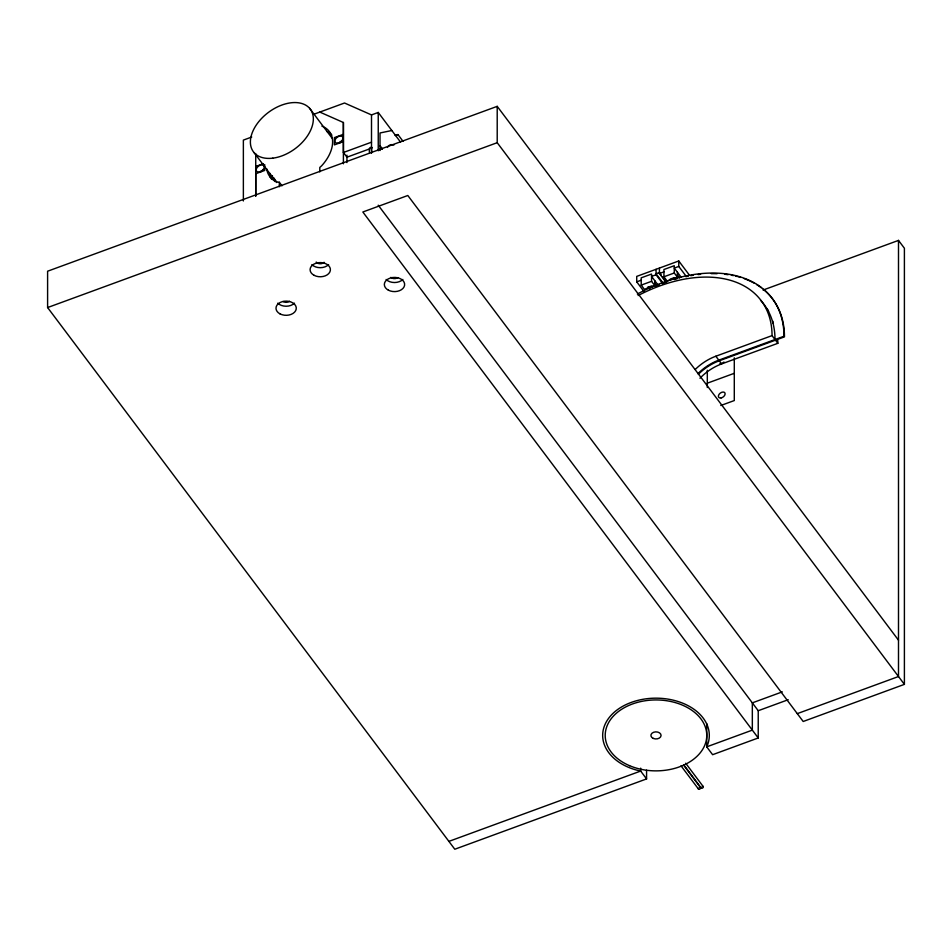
<?xml version="1.0" encoding="UTF-8"?>
<svg xmlns="http://www.w3.org/2000/svg" width="952" height="952" viewBox="0 0 952 952"><rect width="100%" height="100%" fill="white"/><g stroke="black" fill="none" stroke-linecap="round" stroke-linejoin="round"><path stroke-width="1.43" d="M243.367 200.967L243.367 140.099L251.721 137.04M255.731 196.16L255.731 153.736M279.329 186.723L279.329 182.272L277.591 182.034A37.318 23.645 -36.9 0 1 266.679 168.754M319.801 171.884L319.801 167.433L321.538 165.91A37.318 23.645 -36.9 0 0 321.919 126.152M343.398 163.792L343.398 122.499L319.801 112.074M346.945 162.578L346.945 155.176M314.255 114.109L344.529 103.006L371.506 114.918L371.506 153.296M371.506 114.918L378.242 112.455L400.554 142.122M255.731 166.457L263.43 163.637M343.398 134.315L334.414 137.612L334.414 144.882L343.398 141.586M270.011 177.179L272.474 175.799M271.189 178.75L273.878 177.762M369.697 148.857L346.968 157.187L343.434 152.487L371.506 142.181M395.27 135.565L397.972 134.577L403.041 141.336M898.498 640.184L497.206 106.35L47.6 271.213L47.6 307.555L454.794 849.232L646.575 778.914L646.575 770.192M47.6 307.555L497.206 142.693L497.206 106.35M688.867 274.414L678.764 260.979L636.721 276.389L636.721 281.84L644.302 291.931M636.721 281.84L641.22 280.197M656.059 269.309L656.059 274.759L651.561 276.401L658.296 285.362M666.162 282.482L659.427 273.522L663.925 271.867M678.764 260.979L678.764 266.429L674.266 268.083L681.275 277.401M641.22 285.1L651.561 281.316L651.561 274.045L641.22 277.829L641.22 285.1L644.385 289.325L654.726 285.529L654.726 280.626M663.925 276.782L674.266 272.986L674.266 265.715L663.925 269.511L663.925 276.782L667.09 280.995L677.431 277.199L677.431 272.296M647.467 287.468L651.656 285.933M670.172 279.138L674.361 277.603M650.906 287.278L654.417 285.993M673.611 278.96L678.288 277.246M763.052 290.062L898.498 240.404L904.4 248.246L904.4 684.369L803.191 721.485L407.813 195.505L362.843 211.999L758.232 737.967L712.62 754.698L706.717 746.844L706.717 723.591M695.317 369.388A38.08 24.133 -36.9 0 1 715.844 356.226L772.048 335.616L774.999 339.543A126.949 80.444 -36.9 0 0 760.541 300.261M699.958 378.242A38.08 24.133 -36.9 0 1 721.628 363.926L777.832 343.315A126.949 80.444 -36.9 0 0 777.772 340.423M707.312 383.192L734.289 373.303M720.795 405.504L734.289 400.554L734.289 357.833M782.306 691.866L752.33 702.862L752.33 730.124L706.717 746.844L707.276 745.571A53.324 37.235 0 0 0 671.41 699.756A53.324 37.235 0 0 0 605.222 724.032A53.324 37.235 0 0 0 638.851 770.668L640.672 771.061L646.575 778.914M758.232 737.967L758.232 710.716L788.208 699.72M448.892 841.389L640.672 771.061L640.672 768.157M797.3 713.631L898.498 676.527L898.498 240.404M391.819 130.507L380.015 132.982L380.015 150.523M395.306 135.136L397.972 134.577M775.475 340.173L777.832 343.315M678.764 266.429L686.344 276.508M677.288 274.95L679.585 278.02M674.266 272.986L677.431 277.199M661.116 274.759L659.427 272.522L656.059 273.76L662.794 282.708M662.794 276.996L666.162 281.483M656.059 274.759L662.794 283.72M715.844 356.226L721.628 363.926M654.583 283.279L656.118 285.326M651.561 281.316L654.726 285.529M648.371 286.861L649.907 288.896M497.206 142.693L904.4 684.369M380.015 145.704L382.371 148.833M309.578 108.254L332.01 138.088M378.218 205.192L758.232 710.716M279.329 182.272L281.982 185.807M254.136 152.677L276.568 182.51M685.678 763.23L703.159 786.495M683.726 764.849L701.219 788.113M683.857 765.384L700.458 787.482M681.037 765.848L698.518 789.101M274.545 178.952L275.89 181.32M272.605 176.929L274.712 180.773M343.398 122.499L343.434 152.487M707.312 370.28L707.312 387.5M659.427 268.071L659.427 273.522M378.242 112.455L378.242 150.785M264.715 164.613L264.715 170.432L255.731 173.728L255.731 195.945M328.607 264.62A10.151 7.092 0 0 1 311.887 264.62M294.489 303.164A10.151 7.092 0 0 1 277.77 303.164M324.108 262.3A4.57 3.189 0 0 1 316.195 262.074M289.515 301.284A4.57 3.189 0 0 1 283.053 301.498M402.851 279.46A10.151 7.092 0 0 1 386.131 279.46M397.865 277.579A4.57 3.189 0 0 1 390.867 277.377M723.96 362.022A3.808 2.416 -36.9 0 1 723.222 362.688M722.378 363.212A3.808 2.416 -36.9 0 1 719.855 363.723M767.264 309.091A126.949 80.444 -36.9 0 1 768.562 311.328M772.655 320.991A126.949 80.444 -36.9 0 1 773.405 323.561M698.351 374.326A38.08 24.133 -36.9 0 1 719.272 360.784L784.46 336.877A137.112 86.882 -36.9 0 0 782.972 322.073L782.318 319.277A137.112 86.882 -36.9 0 0 763.468 289.42M638.161 295.525A126.949 80.444 -36.9 0 1 772.048 335.616M698.268 373.315A38.08 24.133 -36.9 0 1 718.796 360.153L783.996 336.246A137.112 86.882 -36.9 0 0 637.364 294.037M655.452 286.255A137.112 86.882 -36.9 0 1 659.26 284.707M663.068 283.256A137.112 86.882 -36.9 0 1 666.888 281.911M674.492 279.507A137.112 86.882 -36.9 0 1 677.027 278.793M685.821 276.663A137.112 86.882 -36.9 0 1 688.308 276.151M690.795 275.687A137.112 86.882 -36.9 0 1 693.258 275.271M698.161 274.581A137.112 86.882 -36.9 0 1 700.589 274.307M711.287 273.652A137.112 86.882 -36.9 0 1 717.046 273.7M724.865 274.271A137.112 86.882 -36.9 0 1 728.113 274.688M731.303 275.211A137.112 86.882 -36.9 0 1 733.397 275.616M735.444 276.068A137.112 86.882 -36.9 0 1 737.479 276.568M738.478 276.842A137.112 86.882 -36.9 0 1 740.454 277.401M744.297 278.686A137.112 86.882 -36.9 0 1 754.127 283.101M756.602 284.541A137.112 86.882 -36.9 0 1 761.279 287.694M702.183 786.4A1.273 0.809 -36.9 0 1 703.302 786.971A1.273 0.809 -36.9 0 1 701.993 788.268A1.273 0.809 -36.9 0 1 701.1 787.471M699.196 787.518A1.273 0.809 -36.9 0 1 700.601 787.732A1.273 0.809 -36.9 0 1 699.589 789.16A1.273 0.809 -36.9 0 1 698.363 788.708M260.788 171.515A5.081 3.213 -36.9 0 1 261.764 170.634M338.9 143.371A5.081 3.213 -36.9 0 1 341.887 140.908M369.531 152.879A8.889 2.951 69.9 0 1 371.935 147.881M371.78 152.046A8.889 2.951 69.9 0 1 371.875 147.322M387.464 147.453A37.318 12.412 69.9 0 1 393.854 145.073M380.253 149.642A4.57 1.523 69.9 0 1 382.371 149.202M271.939 178.797A12.697 4.224 69.9 0 1 274.89 181.511M272.046 179.238A37.318 23.645 -36.9 0 1 270.225 173.466M326.917 131.483A37.318 23.645 -36.9 0 1 331.808 134.97M339.34 143.335A4.57 2.892 -36.9 0 1 341.066 141.741M341.744 141.348A4.57 2.892 -36.9 0 1 342.446 141.039M261.157 171.61A4.57 2.892 -36.9 0 1 263.061 170.194M263.764 169.884A4.57 2.892 -36.9 0 1 264.466 169.682M314.148 275.342A10.151 7.092 0 0 0 330.332 270.535A10.151 7.092 0 0 0 316.266 263.145A10.151 7.092 0 0 0 314.148 275.342M280.031 313.886A10.151 7.092 0 0 0 296.215 309.079A10.151 7.092 0 0 0 282.149 301.701A10.151 7.092 0 0 0 280.031 313.886M388.392 290.181A10.151 7.092 0 0 0 404.576 285.362A10.151 7.092 0 0 0 390.51 277.984A10.151 7.092 0 0 0 388.392 290.181M721.116 397.936A3.808 2.416 -36.9 0 0 724.936 392.962A3.808 2.416 -36.9 0 0 719.2 394.176A3.808 2.416 -36.9 0 0 721.116 397.936M629.581 765.694A50.777 35.462 0 0 0 706.753 736.229A50.777 35.462 0 0 0 631.628 704.29A50.777 35.462 0 0 0 629.581 765.694M653.274 738.407A5.081 3.546 0 0 0 661.069 735.551A5.081 3.546 0 0 0 653.631 732.266A5.081 3.546 0 0 0 653.274 738.407M272.796 158.163A35.545 22.527 -36.9 0 0 312.494 113.407A35.545 22.527 -36.9 0 0 260.289 119.857A35.545 22.527 -36.9 0 0 272.796 158.163M338.198 143.074A4.57 2.892 -36.9 0 0 342.708 137.088A4.57 2.892 -36.9 0 0 335.806 138.635A4.57 2.892 -36.9 0 0 338.198 143.074M259.515 171.931A4.57 2.892 -36.9 0 0 264.025 165.934A4.57 2.892 -36.9 0 0 257.123 167.481A4.57 2.892 -36.9 0 0 259.515 171.931"/></g></svg>
